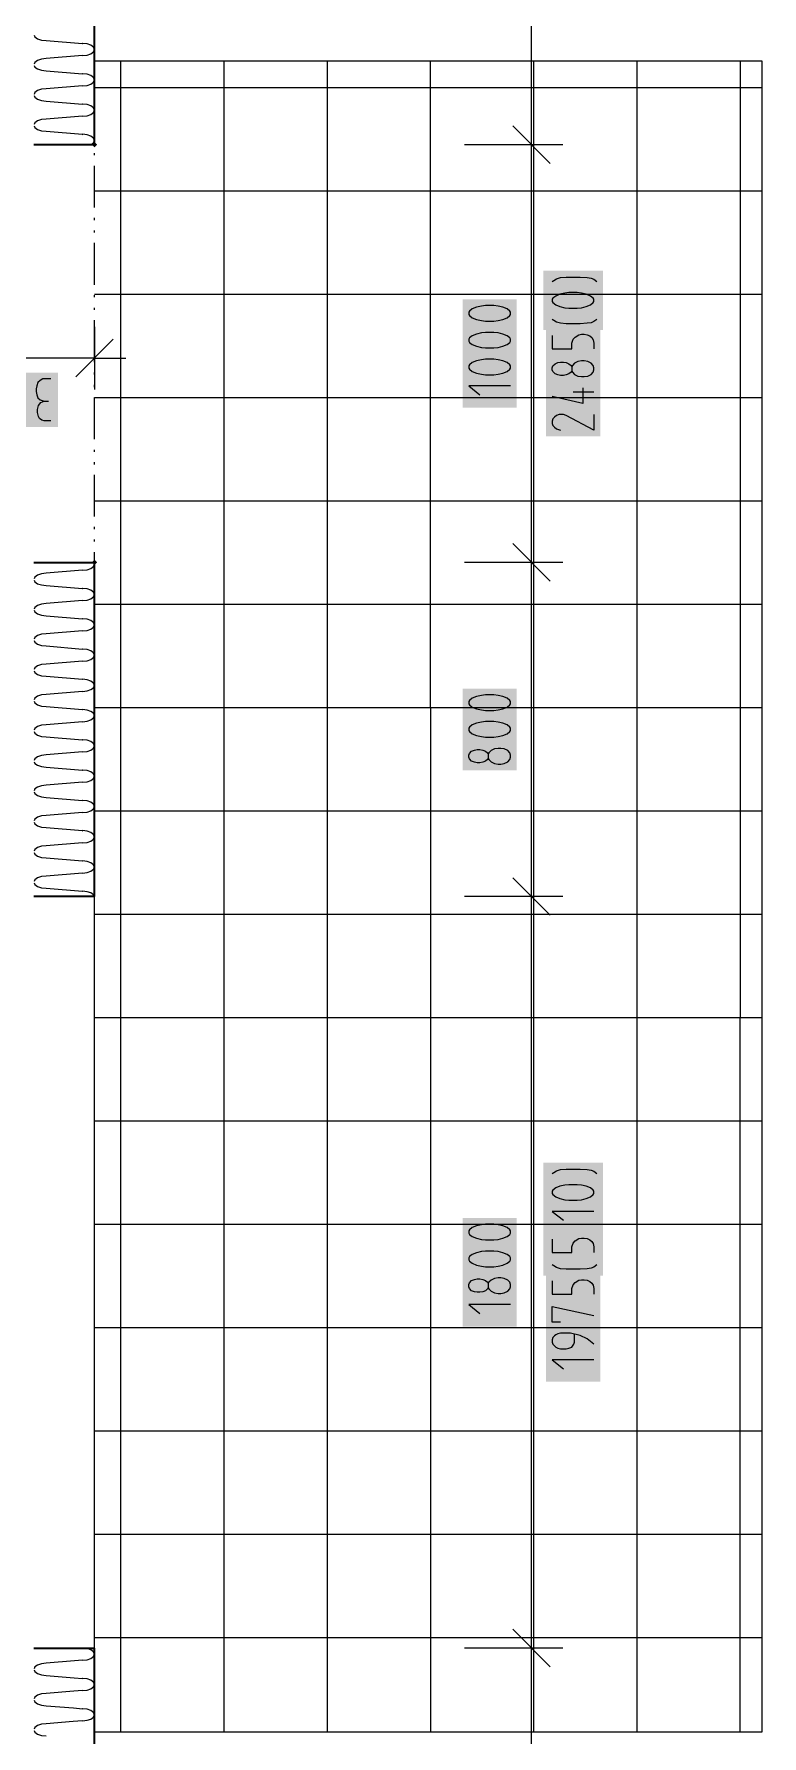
# Model space of a CAD drawing. Header units: millimetres. Extents: x 0 to 594, y 0 to 420.
# Drawn here: x 526.65 to 542.63, y 272.9 to 310.23 of the extents above; entities that cross this region are included whole.
import ezdxf

# ---------------------------------------------------------------- set-up
doc = ezdxf.new("R2010")
doc.units = ezdxf.units.MM
doc.header["$LTSCALE"] = 8
for name, color, linetype in [('PDF_Koty delkove', 7, 'Continuous'), ('PDF_Obecne 0.25', 7, 'Continuous'), ('PDF_Okna', 7, 'Continuous'), ('PDF_Srafy', 7, 'Continuous'), ('PDF_Steny sendvic', 7, 'Continuous'), ('PDF_Zatepleni', 7, 'Continuous')]:
    doc.layers.add(name, color=color, linetype=linetype)

msp = doc.modelspace()

# ---------------------------------------------------------------- linework, layer by layer
at = {"layer": 'PDF_Koty delkove', "lineweight": 18}
for points in [[(537.566, 274.825), (537.566, 291.311), (537.566, 298.638), (537.566, 307.797), (537.566, 316.956), (538.253, 316.956)], [(537.978, 307.385), (537.154, 308.209)], [(537.566, 307.797), (537.245, 307.797), (536.1, 307.797)], [(538.253, 307.797), (537.566, 307.797), (536.879, 307.797)], [(538.024, 304.798), (538.054, 304.822), (538.115, 304.859), (538.206, 304.883), (538.329, 304.896), (538.634, 304.896), (538.787, 304.883), (538.878, 304.872), (538.939, 304.847), (539, 304.798)], [(539, 303.968), (538.939, 303.919), (538.878, 303.894), (538.787, 303.882), (538.634, 303.869), (538.329, 303.869), (538.206, 303.882), (538.115, 303.907), (538.054, 303.944), (538.024, 303.968)], [(528.386, 303.531), (527.561, 302.706)], [(527.974, 303.805), (527.974, 303.118), (527.974, 302.432)], [(536.74, 303.683), (536.557, 303.683), (536.467, 303.67), (536.359, 303.646), (536.268, 303.609), (536.206, 303.561), (536.192, 303.536), (536.192, 303.488), (536.206, 303.463), (536.268, 303.414)], [(536.268, 303.414), (536.359, 303.377), (536.467, 303.352), (536.557, 303.34), (536.74, 303.34), (536.832, 303.352), (536.939, 303.377), (537.031, 303.414), (537.092, 303.463), (537.108, 303.488), (537.108, 303.536), (537.092, 303.561), (537.031, 303.609), (536.939, 303.646), (536.832, 303.67), (536.74, 303.683)], [(538.024, 303.617), (538.024, 303.324), (538.45, 303.324), (538.45, 303.446), (538.482, 303.531), (538.527, 303.58), (538.603, 303.628)], [(538.603, 303.628), (538.664, 303.641), (538.725, 303.641), (538.787, 303.628), (538.847, 303.604), (538.893, 303.567), (538.924, 303.519), (538.939, 303.446), (538.939, 303.324)], [(527.974, 303.118), (524.585, 303.118), (523.377, 303.118), (487.217, 303.118), (484.744, 303.118), (466.949, 303.118), (447.738, 303.118), (447.651, 303.118), (445.178, 303.118), (439.694, 303.118), (409.093, 303.118), (407.169, 303.118), (383.677, 303.118), (382.349, 303.118), (351.392, 303.118), (349.469, 303.118), (318.512, 303.118), (317.184, 303.118), (293.692, 303.118), (291.769, 303.118), (268.276, 303.118), (266.948, 303.118), (235.992, 303.118), (234.068, 303.118)], [(527.974, 303.118), (528.66, 303.118)], [(538.45, 302.835), (538.435, 302.811), (538.389, 302.774), (538.329, 302.75), (538.267, 302.737), (538.206, 302.737), (538.145, 302.75), (538.084, 302.774), (538.038, 302.823), (538.024, 302.86), (538.024, 302.908), (538.038, 302.945), (538.084, 302.994), (538.145, 303.018), (538.206, 303.03), (538.267, 303.03), (538.329, 303.018), (538.389, 302.994), (538.435, 302.957), (538.45, 302.933)], [(526.842, 302.661), (526.781, 302.629), (526.731, 302.584), (526.707, 302.508), (526.695, 302.446), (526.695, 302.385), (526.707, 302.309), (526.731, 302.248), (526.781, 302.203), (526.866, 302.171)], [(527.013, 302.661), (526.842, 302.661)], [(537.108, 302.509), (536.192, 302.509), (536.435, 302.313)], [(538.695, 302.468), (538.695, 302.126), (538.024, 302.274)], [(538.939, 302.371), (538.482, 302.371)], [(527.013, 301.745), (526.866, 301.745), (526.817, 301.759), (526.768, 301.79), (526.743, 301.836), (526.719, 301.927), (526.719, 301.988), (526.743, 302.08), (526.792, 302.141), (526.866, 302.171), (526.963, 302.171)], [(538.939, 301.882), (538.939, 301.54), (538.329, 301.858), (538.267, 301.882), (538.176, 301.882), (538.115, 301.858), (538.069, 301.821), (538.038, 301.785), (538.024, 301.736), (538.024, 301.687), (538.038, 301.638), (538.069, 301.602)], [(538.069, 301.602), (538.115, 301.565), (538.206, 301.54)], [(537.978, 298.226), (537.154, 299.05)], [(537.566, 298.638), (537.245, 298.638), (536.1, 298.638)], [(538.253, 298.638), (537.566, 298.638), (536.879, 298.638)], [(536.74, 295.733), (536.557, 295.733), (536.467, 295.721), (536.359, 295.697), (536.268, 295.66), (536.206, 295.612), (536.192, 295.587), (536.192, 295.538), (536.206, 295.513), (536.268, 295.465)], [(536.268, 295.465), (536.359, 295.428), (536.467, 295.403), (536.557, 295.391), (536.74, 295.391), (536.832, 295.403), (536.939, 295.428), (537.031, 295.465), (537.092, 295.513), (537.108, 295.538), (537.108, 295.587), (537.092, 295.612), (537.031, 295.66), (536.939, 295.697), (536.832, 295.721), (536.74, 295.733)], [(536.557, 294.278), (536.497, 294.254), (536.435, 294.241), (536.374, 294.241), (536.314, 294.254), (536.252, 294.278), (536.206, 294.327), (536.192, 294.364), (536.192, 294.412), (536.206, 294.449), (536.252, 294.498), (536.314, 294.522), (536.374, 294.535), (536.435, 294.535), (536.497, 294.522), (536.557, 294.498), (536.603, 294.462), (536.619, 294.437)], [(536.619, 294.339), (536.603, 294.315), (536.557, 294.278)], [(537.978, 290.899), (537.154, 291.723)], [(537.566, 291.311), (537.245, 291.311), (536.1, 291.311)], [(538.253, 291.311), (537.566, 291.311), (536.879, 291.311)], [(538.024, 285.234), (538.054, 285.259), (538.115, 285.296), (538.206, 285.32), (538.329, 285.333), (538.634, 285.333), (538.787, 285.32), (538.878, 285.308), (538.939, 285.284), (539, 285.234)], [(538.038, 284.869), (538.024, 284.844), (538.024, 284.796), (538.038, 284.771), (538.1, 284.722), (538.191, 284.686), (538.298, 284.661), (538.389, 284.648), (538.572, 284.648), (538.664, 284.661), (538.771, 284.686), (538.863, 284.722), (538.924, 284.771), (538.939, 284.796), (538.939, 284.844), (538.924, 284.869), (538.863, 284.917), (538.771, 284.954), (538.664, 284.978), (538.572, 284.99)], [(538.572, 284.99), (538.389, 284.99), (538.298, 284.978), (538.191, 284.954), (538.1, 284.917), (538.038, 284.869)], [(538.939, 284.404), (538.024, 284.404), (538.267, 284.209)], [(538.024, 283.794), (538.024, 283.501), (538.45, 283.501), (538.45, 283.623), (538.482, 283.708), (538.527, 283.757), (538.603, 283.806), (538.664, 283.818), (538.725, 283.818), (538.787, 283.806), (538.847, 283.781), (538.893, 283.745), (538.924, 283.697), (538.939, 283.623), (538.939, 283.501)], [(536.74, 283.533), (536.557, 283.533), (536.467, 283.521), (536.359, 283.497), (536.268, 283.46), (536.206, 283.412), (536.192, 283.387), (536.192, 283.338), (536.206, 283.313), (536.268, 283.265), (536.359, 283.228), (536.467, 283.203), (536.557, 283.191), (536.74, 283.191), (536.832, 283.203), (536.939, 283.228), (537.031, 283.265), (537.092, 283.313), (537.108, 283.338)], [(537.108, 283.338), (537.108, 283.387), (537.092, 283.412), (537.031, 283.46), (536.939, 283.497), (536.832, 283.521), (536.74, 283.533)], [(536.893, 282.946), (536.832, 282.946), (536.756, 282.934), (536.68, 282.898), (536.634, 282.849), (536.619, 282.824), (536.619, 282.726), (536.634, 282.702)], [(536.634, 282.702), (536.68, 282.653), (536.756, 282.616), (536.832, 282.604), (536.893, 282.604), (536.969, 282.616), (537.046, 282.653), (537.092, 282.702), (537.108, 282.751), (537.108, 282.8), (537.092, 282.849), (537.046, 282.898), (536.969, 282.934), (536.893, 282.946)], [(539, 283.232), (538.939, 283.183), (538.878, 283.159), (538.787, 283.146), (538.634, 283.134), (538.329, 283.134), (538.206, 283.146), (538.115, 283.171), (538.054, 283.208), (538.024, 283.232)], [(536.619, 282.726), (536.603, 282.702), (536.557, 282.665), (536.497, 282.641), (536.435, 282.629), (536.374, 282.629), (536.314, 282.641), (536.252, 282.665), (536.206, 282.714), (536.192, 282.751), (536.192, 282.8), (536.206, 282.836), (536.252, 282.885), (536.314, 282.91), (536.374, 282.922), (536.435, 282.922), (536.497, 282.91), (536.557, 282.885), (536.603, 282.849), (536.619, 282.824)], [(538.024, 282.881), (538.024, 282.588), (538.45, 282.588), (538.45, 282.71), (538.482, 282.795), (538.527, 282.844), (538.603, 282.893), (538.664, 282.905), (538.725, 282.905), (538.787, 282.893), (538.847, 282.869), (538.893, 282.832), (538.924, 282.784), (538.939, 282.71), (538.939, 282.588)], [(537.108, 282.359), (536.192, 282.359), (536.435, 282.164)], [(538.206, 281.977), (538.024, 281.977), (538.024, 282.319), (538.939, 282.124)], [(538.939, 281.489), (538.787, 281.611), (538.634, 281.685), (538.42, 281.733), (538.206, 281.733), (538.145, 281.721), (538.1, 281.696), (538.069, 281.672), (538.038, 281.636), (538.024, 281.586), (538.024, 281.538), (538.038, 281.489), (538.069, 281.452), (538.1, 281.428), (538.145, 281.403), (538.206, 281.391), (538.329, 281.391), (538.389, 281.403), (538.45, 281.428)], [(538.45, 281.428), (538.496, 281.489), (538.512, 281.538), (538.512, 281.709)], [(538.939, 281.147), (538.024, 281.147), (538.267, 280.952)], [(537.978, 274.413), (537.154, 275.238)], [(537.566, 219.919), (537.566, 226.788), (537.566, 238.969), (537.566, 253.486), (537.566, 260.355), (537.566, 274.825), (537.245, 274.825), (536.1, 274.825)], [(538.253, 274.825), (537.566, 274.825), (536.879, 274.825)]]:
    msp.add_lwpolyline(points, dxfattribs=at)
for points in [[(536.74, 304.27), (536.557, 304.27), (536.467, 304.257), (536.359, 304.233), (536.268, 304.196), (536.206, 304.148), (536.192, 304.123), (536.192, 304.075), (536.206, 304.05), (536.268, 304.001), (536.359, 303.965), (536.467, 303.94), (536.557, 303.927), (536.74, 303.927), (536.832, 303.94), (536.939, 303.965), (537.031, 304.001), (537.092, 304.05), (537.108, 304.075), (537.108, 304.123), (537.092, 304.148), (537.031, 304.196), (536.939, 304.233), (536.832, 304.257)], [(538.572, 304.554), (538.389, 304.554), (538.298, 304.541), (538.191, 304.517), (538.1, 304.48), (538.038, 304.432), (538.024, 304.407), (538.024, 304.359), (538.038, 304.334), (538.1, 304.285), (538.191, 304.249), (538.298, 304.224), (538.389, 304.211), (538.572, 304.211), (538.664, 304.224), (538.771, 304.249), (538.863, 304.285), (538.924, 304.334), (538.939, 304.359), (538.939, 304.407), (538.924, 304.432), (538.863, 304.48), (538.771, 304.517), (538.664, 304.541)], [(536.74, 303.096), (536.557, 303.096), (536.467, 303.083), (536.359, 303.059), (536.268, 303.022), (536.206, 302.974), (536.192, 302.949), (536.192, 302.9), (536.206, 302.875), (536.268, 302.827), (536.359, 302.79), (536.467, 302.765), (536.557, 302.753), (536.74, 302.753), (536.832, 302.765), (536.939, 302.79), (537.031, 302.827), (537.092, 302.875), (537.108, 302.9), (537.108, 302.949), (537.092, 302.974), (537.031, 303.022), (536.939, 303.059), (536.832, 303.083)], [(538.725, 303.055), (538.664, 303.055), (538.588, 303.042), (538.512, 303.006), (538.466, 302.957), (538.45, 302.933), (538.45, 302.835), (538.466, 302.811), (538.512, 302.762), (538.588, 302.725), (538.664, 302.712), (538.725, 302.712), (538.801, 302.725), (538.878, 302.762), (538.924, 302.811), (538.939, 302.86), (538.939, 302.908), (538.924, 302.957), (538.878, 303.006), (538.801, 303.042)], [(536.74, 295.146), (536.557, 295.146), (536.467, 295.134), (536.359, 295.11), (536.268, 295.073), (536.206, 295.024), (536.192, 295), (536.192, 294.951), (536.206, 294.926), (536.268, 294.878), (536.359, 294.841), (536.467, 294.816), (536.557, 294.804), (536.74, 294.804), (536.832, 294.816), (536.939, 294.841), (537.031, 294.878), (537.092, 294.926), (537.108, 294.951), (537.108, 295), (537.092, 295.024), (537.031, 295.073), (536.939, 295.11), (536.832, 295.134)], [(536.893, 294.559), (536.832, 294.559), (536.756, 294.547), (536.68, 294.511), (536.634, 294.462), (536.619, 294.437), (536.619, 294.339), (536.634, 294.315), (536.68, 294.266), (536.756, 294.229), (536.832, 294.216), (536.893, 294.216), (536.969, 294.229), (537.046, 294.266), (537.092, 294.315), (537.108, 294.364), (537.108, 294.412), (537.092, 294.462), (537.046, 294.511), (536.969, 294.547)], [(536.74, 284.121), (536.557, 284.121), (536.467, 284.108), (536.359, 284.084), (536.268, 284.047), (536.206, 283.999), (536.192, 283.974), (536.192, 283.925), (536.206, 283.9), (536.268, 283.852), (536.359, 283.815), (536.467, 283.79), (536.557, 283.778), (536.74, 283.778), (536.832, 283.79), (536.939, 283.815), (537.031, 283.852), (537.092, 283.9), (537.108, 283.925), (537.108, 283.974), (537.092, 283.999), (537.031, 284.047), (536.939, 284.084), (536.832, 284.108)]]:
    msp.add_lwpolyline(points, close=True, dxfattribs=at)
at = {"layer": 'PDF_Koty delkove', "color": 7, "lineweight": 18, "true_color": 0xffffff, "transparency": 33554559}
for points in [[(539.138, 303.732), (539.138, 305.033), (537.825, 303.732), (537.825, 305.033)], [(537.245, 302.028), (537.245, 304.407), (536.054, 302.028), (536.054, 304.407)], [(539.077, 301.403), (539.077, 303.778), (537.886, 301.403), (537.886, 303.778)], [(527.175, 302.798), (525.383, 302.798), (527.175, 301.607), (525.383, 301.607)], [(537.245, 294.079), (537.245, 295.871), (536.054, 294.079), (536.054, 295.871)], [(539.138, 282.997), (539.138, 285.47), (537.825, 282.997), (537.825, 285.47)], [(537.245, 281.879), (537.245, 284.258), (536.054, 281.879), (536.054, 284.258)], [(539.077, 280.667), (539.077, 283.042), (537.886, 280.667), (537.886, 283.042)]]:
    msp.add_solid(points, dxfattribs=at)
at = {"layer": 'PDF_Obecne 0.25', "lineweight": 25}
for points in [[(542.628, 272.992), (542.628, 309.627), (527.974, 309.627)], [(527.974, 272.992), (542.628, 272.992)]]:
    msp.add_lwpolyline(points, dxfattribs=at)
at = {"layer": 'PDF_Okna', "lineweight": 25}
msp.add_lwpolyline([(527.974, 274.825), (527.974, 291.311)], dxfattribs=at)
at = {"layer": 'PDF_Srafy', "lineweight": 9}
for points in [[(530.814, 309.627), (530.814, 309.048), (530.814, 304.515), (530.814, 299.981), (527.974, 299.981)], [(528.547, 309.627), (528.547, 306.781), (528.547, 302.248), (528.547, 297.715), (528.547, 293.181), (528.547, 288.648), (528.547, 284.114), (528.547, 279.581)], [(533.08, 309.627), (533.08, 306.781), (533.08, 302.248), (533.08, 297.715), (533.08, 293.181), (533.08, 288.648), (533.08, 284.114), (533.08, 279.581), (533.08, 275.048)], [(542.628, 295.448), (539.88, 295.448), (535.347, 295.448), (535.347, 299.981), (535.347, 304.515), (535.347, 309.048), (535.347, 309.627)], [(537.614, 309.627), (537.614, 306.781), (537.614, 302.248)], [(539.88, 309.627), (539.88, 309.048), (539.88, 304.515), (539.88, 299.981)], [(542.147, 309.627), (542.147, 306.781), (542.147, 302.248), (542.147, 297.715)], [(542.628, 309.048), (539.88, 309.048), (535.347, 309.048), (530.814, 309.048), (527.974, 309.048)], [(542.628, 306.781), (542.147, 306.781), (537.614, 306.781), (533.08, 306.781), (528.547, 306.781), (527.974, 306.781)], [(542.628, 304.515), (539.88, 304.515), (535.347, 304.515), (530.814, 304.515), (527.974, 304.515)], [(528.547, 302.248), (527.974, 302.248)], [(542.628, 302.248), (542.147, 302.248), (537.614, 302.248), (533.08, 302.248), (528.547, 302.248)], [(537.614, 302.248), (537.614, 297.715), (537.614, 293.181), (537.614, 288.648), (537.614, 284.114), (537.614, 279.581), (537.614, 275.048), (537.614, 272.992)], [(542.628, 299.981), (539.88, 299.981), (535.347, 299.981), (530.814, 299.981)], [(530.814, 299.981), (530.814, 295.448), (530.814, 290.915), (530.814, 286.381), (530.814, 281.848), (530.814, 277.314)], [(539.88, 299.981), (539.88, 295.448), (539.88, 290.915), (539.88, 286.381), (539.88, 281.848), (539.88, 277.314), (539.88, 272.992)], [(533.08, 297.715), (528.547, 297.715), (527.974, 297.715)], [(542.628, 297.715), (542.147, 297.715), (537.614, 297.715), (533.08, 297.715)], [(542.147, 297.715), (542.147, 293.181), (542.147, 288.648)], [(535.347, 295.448), (530.814, 295.448), (527.974, 295.448)], [(535.347, 295.448), (535.347, 290.915), (535.347, 286.381), (535.347, 281.848), (535.347, 277.314), (535.347, 272.992)], [(537.614, 293.181), (533.08, 293.181), (528.547, 293.181), (527.974, 293.181)], [(542.628, 293.181), (542.147, 293.181), (537.614, 293.181)], [(539.88, 290.915), (535.347, 290.915), (530.814, 290.915), (527.974, 290.915)], [(542.628, 290.915), (539.88, 290.915)], [(542.147, 272.992), (542.147, 275.048), (542.147, 279.581), (542.147, 284.114), (542.147, 288.648), (537.614, 288.648), (533.08, 288.648), (528.547, 288.648), (527.974, 288.648)], [(542.628, 288.648), (542.147, 288.648)], [(539.88, 286.381), (535.347, 286.381), (530.814, 286.381), (527.974, 286.381)], [(542.628, 286.381), (539.88, 286.381)], [(542.147, 284.114), (537.614, 284.114), (533.08, 284.114), (528.547, 284.114), (527.974, 284.114)], [(542.628, 284.114), (542.147, 284.114)], [(542.628, 281.848), (539.88, 281.848), (535.347, 281.848), (530.814, 281.848), (527.974, 281.848)], [(542.628, 279.581), (542.147, 279.581), (537.614, 279.581), (533.08, 279.581), (528.547, 279.581), (527.974, 279.581)], [(528.547, 279.581), (528.547, 275.048), (528.547, 272.992)], [(542.628, 277.314), (539.88, 277.314), (535.347, 277.314), (530.814, 277.314), (527.974, 277.314)], [(530.814, 277.314), (530.814, 272.992)], [(542.628, 275.048), (542.147, 275.048), (537.614, 275.048), (533.08, 275.048), (528.547, 275.048), (527.974, 275.048)], [(533.08, 275.048), (533.08, 272.992)]]:
    msp.add_lwpolyline(points, dxfattribs=at)
at = {"layer": 'PDF_Steny sendvic', "lineweight": 25}
for points in [[(527.974, 307.566), (527.974, 307.612)], [(527.974, 306.421), (527.974, 307.337)], [(527.974, 306.146), (527.974, 306.192)], [(527.974, 305.872), (527.974, 305.917)], [(527.974, 304.727), (527.974, 305.643)], [(527.974, 304.452), (527.974, 304.498)], [(527.974, 304.177), (527.974, 304.223)], [(527.974, 303.032), (527.974, 303.948)], [(527.974, 302.758), (527.974, 302.803)], [(527.974, 302.483), (527.974, 302.529)], [(527.974, 301.338), (527.974, 302.254)], [(527.974, 301.063), (527.974, 301.109)], [(527.974, 300.788), (527.974, 300.834)], [(527.974, 299.644), (527.974, 300.56)], [(527.974, 299.369), (527.974, 299.415)], [(527.974, 299.094), (527.974, 299.14)], [(527.974, 298.638), (527.974, 298.865)]]:
    msp.add_lwpolyline(points, dxfattribs=at)
at = {"layer": 'PDF_Steny sendvic', "lineweight": 25, "transparency": 33554559}
for points in [[(527.974, 307.74), (527.916, 307.797), (528.031, 307.797), (527.974, 307.854)], [(527.974, 298.581), (527.916, 298.638), (528.031, 298.638), (527.974, 298.696)]]:
    msp.add_solid(points, dxfattribs=at)
at = {"layer": 'PDF_Zatepleni', "lineweight": 35}
for points in [[(527.974, 307.797), (527.974, 315.628)], [(527.974, 307.797), (526.645, 307.797)], [(526.645, 298.638), (527.974, 298.638)], [(527.974, 291.311), (527.974, 298.638)], [(527.974, 291.311), (526.645, 291.311)], [(526.645, 274.825), (527.974, 274.825)], [(527.974, 260.355), (527.974, 274.825)]]:
    msp.add_lwpolyline(points, dxfattribs=at)
at = {"layer": 'PDF_Zatepleni', "lineweight": 9}
for points in [[(526.646, 310.203), (526.664, 310.166), (526.722, 310.123), (526.809, 310.094), (526.911, 310.084)], [(526.911, 310.084), (527.708, 310.018)], [(526.911, 310.084), (526.911, 310.084)], [(527.974, 309.885), (527.953, 309.936), (527.896, 309.979), (527.81, 310.008), (527.708, 310.018)], [(527.708, 309.752), (527.81, 309.763), (527.896, 309.791), (527.953, 309.834), (527.974, 309.885)], [(526.911, 309.687), (526.809, 309.677), (526.722, 309.648), (526.664, 309.604), (526.646, 309.567)], [(526.646, 309.539), (526.664, 309.502), (526.722, 309.459), (526.809, 309.43), (526.911, 309.42)], [(527.708, 309.752), (526.911, 309.687)], [(526.911, 309.42), (527.708, 309.354)], [(526.911, 309.42), (526.911, 309.42)], [(527.708, 309.088), (526.911, 309.023)], [(527.974, 309.221), (527.953, 309.272), (527.896, 309.315), (527.81, 309.344), (527.708, 309.354)], [(527.708, 309.088), (527.81, 309.099), (527.896, 309.127), (527.953, 309.17), (527.974, 309.221)], [(526.722, 308.984), (526.664, 308.94), (526.646, 308.903)], [(526.646, 308.875), (526.664, 308.838), (526.722, 308.795), (526.809, 308.766), (526.911, 308.756)], [(526.911, 309.023), (526.809, 309.013), (526.722, 308.984)], [(526.911, 308.756), (527.708, 308.69)], [(526.911, 308.756), (526.911, 308.756)], [(527.974, 308.557), (527.953, 308.608), (527.896, 308.651), (527.81, 308.68), (527.708, 308.69)], [(526.911, 308.359), (526.809, 308.349), (526.722, 308.32), (526.664, 308.276), (526.646, 308.239)], [(527.708, 308.424), (526.911, 308.359)], [(527.708, 308.424), (527.81, 308.435), (527.896, 308.463), (527.953, 308.506), (527.974, 308.557)], [(526.646, 308.211), (526.664, 308.174), (526.722, 308.131), (526.809, 308.102), (526.911, 308.092)], [(526.911, 308.092), (527.708, 308.026)], [(526.911, 308.092), (526.911, 308.092)], [(527.974, 307.893), (527.953, 307.944), (527.896, 307.987), (527.81, 308.016), (527.708, 308.026)], [(527.889, 307.797), (527.896, 307.799), (527.953, 307.842), (527.974, 307.893)], [(527.974, 298.597), (527.957, 298.638)], [(526.911, 298.399), (526.809, 298.388), (526.722, 298.359), (526.664, 298.316), (526.646, 298.279)], [(526.646, 298.251), (526.664, 298.214), (526.722, 298.171), (526.809, 298.142), (526.911, 298.132)], [(527.708, 298.464), (526.911, 298.399)], [(527.708, 298.464), (527.81, 298.474), (527.896, 298.503), (527.953, 298.546)], [(527.953, 298.546), (527.974, 298.597)], [(526.911, 298.132), (527.708, 298.066)], [(526.911, 298.132), (526.911, 298.132)], [(527.974, 297.933), (527.953, 297.984), (527.896, 298.027), (527.81, 298.056), (527.708, 298.066)], [(527.708, 297.8), (527.81, 297.81), (527.896, 297.839), (527.953, 297.882), (527.974, 297.933)], [(526.911, 297.735), (526.809, 297.724), (526.722, 297.695), (526.664, 297.652), (526.646, 297.615)], [(526.646, 297.587), (526.664, 297.55), (526.722, 297.507), (526.809, 297.478), (526.911, 297.468)], [(527.708, 297.8), (526.911, 297.735)], [(526.911, 297.468), (527.708, 297.402)], [(526.911, 297.468), (526.911, 297.468)], [(527.708, 297.136), (526.911, 297.071)], [(527.974, 297.269), (527.953, 297.32), (527.896, 297.363), (527.81, 297.392), (527.708, 297.402)], [(527.708, 297.136), (527.81, 297.146), (527.896, 297.175), (527.953, 297.218), (527.974, 297.269)], [(526.911, 297.071), (526.809, 297.06), (526.722, 297.031), (526.664, 296.988), (526.646, 296.951)], [(526.646, 296.923), (526.664, 296.886), (526.722, 296.843), (526.809, 296.814), (526.911, 296.804)], [(526.911, 296.804), (527.708, 296.738)], [(526.911, 296.804), (526.911, 296.804)], [(526.911, 296.407), (526.809, 296.396), (526.722, 296.367), (526.664, 296.324), (526.646, 296.287)], [(527.708, 296.472), (526.911, 296.407)], [(527.974, 296.605), (527.953, 296.656), (527.896, 296.699), (527.81, 296.728), (527.708, 296.738)], [(527.708, 296.472), (527.81, 296.482), (527.896, 296.511), (527.953, 296.554), (527.974, 296.605)], [(526.646, 296.259), (526.664, 296.222), (526.722, 296.179), (526.809, 296.15), (526.911, 296.14)], [(526.911, 296.14), (527.708, 296.074)], [(526.911, 296.14), (526.911, 296.14)], [(527.974, 295.941), (527.953, 295.992), (527.896, 296.035), (527.81, 296.064), (527.708, 296.074)], [(526.911, 295.743), (526.809, 295.732), (526.722, 295.703), (526.664, 295.66), (526.646, 295.623)], [(527.708, 295.808), (526.911, 295.743)], [(527.708, 295.808), (527.81, 295.818), (527.896, 295.847), (527.953, 295.89), (527.974, 295.941)], [(526.646, 295.595), (526.664, 295.558), (526.722, 295.515), (526.809, 295.486), (526.911, 295.476)], [(526.911, 295.476), (527.708, 295.41)], [(526.911, 295.476), (526.911, 295.476)], [(527.974, 295.277), (527.953, 295.328), (527.896, 295.371), (527.81, 295.4), (527.708, 295.41)], [(527.708, 295.144), (527.81, 295.154), (527.896, 295.183), (527.953, 295.226), (527.974, 295.277)], [(526.911, 295.078), (526.809, 295.068), (526.722, 295.039), (526.664, 294.996), (526.646, 294.959)], [(526.646, 294.931), (526.664, 294.894), (526.722, 294.851), (526.809, 294.822), (526.911, 294.812)], [(527.708, 295.144), (526.911, 295.078)], [(526.911, 294.812), (527.708, 294.746)], [(526.911, 294.812), (526.911, 294.812)], [(527.896, 294.707), (527.81, 294.736), (527.708, 294.746)], [(527.708, 294.48), (527.81, 294.49), (527.896, 294.519), (527.953, 294.562), (527.974, 294.613)], [(527.974, 294.613), (527.953, 294.664), (527.896, 294.707)], [(526.911, 294.414), (526.809, 294.404), (526.722, 294.375), (526.664, 294.332), (526.646, 294.295)], [(526.646, 294.267), (526.664, 294.23), (526.722, 294.187), (526.809, 294.158), (526.911, 294.148)], [(527.708, 294.48), (526.911, 294.414)], [(526.911, 294.148), (527.708, 294.082)], [(526.911, 294.148), (526.911, 294.148)], [(527.708, 293.816), (526.911, 293.75)], [(527.974, 293.949), (527.953, 294), (527.896, 294.043), (527.81, 294.072), (527.708, 294.082)], [(527.708, 293.816), (527.81, 293.826), (527.896, 293.855), (527.953, 293.898), (527.974, 293.949)], [(526.911, 293.75), (526.809, 293.74), (526.722, 293.711), (526.664, 293.668), (526.646, 293.631)], [(526.646, 293.603), (526.664, 293.566), (526.722, 293.523), (526.809, 293.494), (526.911, 293.484)], [(526.911, 293.484), (527.708, 293.418)], [(526.911, 293.484), (526.911, 293.484)], [(527.974, 293.285), (527.953, 293.336), (527.896, 293.379), (527.81, 293.408), (527.708, 293.418)], [(526.911, 293.086), (526.809, 293.076), (526.722, 293.047), (526.664, 293.004), (526.646, 292.967)], [(527.708, 293.152), (526.911, 293.086)], [(527.708, 293.152), (527.81, 293.162), (527.896, 293.191), (527.953, 293.234), (527.974, 293.285)], [(526.646, 292.939), (526.664, 292.902), (526.722, 292.859), (526.809, 292.83), (526.911, 292.82)], [(526.911, 292.82), (527.708, 292.754)], [(526.911, 292.82), (526.911, 292.82)], [(527.974, 292.621), (527.953, 292.672), (527.896, 292.715), (527.81, 292.744), (527.708, 292.754)], [(526.911, 292.422), (526.809, 292.412), (526.722, 292.383), (526.664, 292.34), (526.646, 292.303)], [(526.646, 292.275), (526.664, 292.238), (526.722, 292.195), (526.809, 292.166), (526.911, 292.156)], [(527.708, 292.488), (526.911, 292.422)], [(527.708, 292.488), (527.81, 292.498), (527.896, 292.527), (527.953, 292.57), (527.974, 292.621)], [(526.911, 292.156), (527.708, 292.09)], [(526.911, 292.156), (526.911, 292.156)], [(527.974, 291.957), (527.953, 292.008), (527.896, 292.051), (527.81, 292.08), (527.708, 292.09)], [(527.708, 291.824), (527.81, 291.834), (527.896, 291.863), (527.953, 291.906), (527.974, 291.957)], [(526.911, 291.758), (526.809, 291.748), (526.722, 291.719), (526.664, 291.676), (526.646, 291.639)], [(526.646, 291.611), (526.664, 291.574), (526.722, 291.531), (526.809, 291.502), (526.911, 291.492)], [(527.708, 291.824), (526.911, 291.758)], [(526.911, 291.492), (527.708, 291.426)], [(526.911, 291.492), (526.911, 291.492)], [(527.966, 291.311), (527.953, 291.344), (527.896, 291.387), (527.81, 291.416), (527.708, 291.426)], [(527.708, 274.56), (527.81, 274.57), (527.896, 274.599), (527.953, 274.642), (527.974, 274.693), (527.953, 274.743), (527.896, 274.787), (527.81, 274.815), (527.708, 274.825)], [(526.911, 274.494), (526.809, 274.484), (526.722, 274.455), (526.664, 274.412), (526.646, 274.375)], [(527.708, 274.56), (527.537, 274.546), (526.911, 274.494)], [(526.646, 274.347), (526.664, 274.31), (526.722, 274.266), (526.809, 274.237), (526.911, 274.227)], [(526.911, 274.227), (527.527, 274.176), (527.708, 274.161)], [(526.911, 274.227), (526.911, 274.227)], [(527.708, 273.896), (527.81, 273.906), (527.896, 273.935), (527.953, 273.978), (527.974, 274.029), (527.953, 274.079), (527.896, 274.123), (527.81, 274.151), (527.708, 274.161)], [(526.911, 273.83), (526.809, 273.82), (526.722, 273.791), (526.664, 273.748), (526.646, 273.711)], [(526.646, 273.683), (526.664, 273.646), (526.722, 273.602), (526.809, 273.573), (526.911, 273.563)], [(527.708, 273.896), (527.52, 273.88), (526.911, 273.83)], [(526.911, 273.563), (527.51, 273.514), (527.708, 273.497)], [(526.911, 273.563), (526.911, 273.563)], [(527.708, 273.232), (527.502, 273.215), (526.911, 273.166)], [(527.974, 273.365), (527.953, 273.415), (527.896, 273.459), (527.81, 273.487), (527.708, 273.497)], [(527.708, 273.232), (527.81, 273.242)], [(527.81, 273.242), (527.896, 273.271), (527.953, 273.314), (527.974, 273.365)], [(526.911, 273.166), (526.809, 273.156), (526.722, 273.127), (526.664, 273.084), (526.646, 273.047)], [(526.646, 273.019), (526.664, 272.982), (526.722, 272.938), (526.809, 272.909), (526.911, 272.899)], [(526.911, 272.899), (526.911, 272.899)]]:
    msp.add_lwpolyline(points, dxfattribs=at)
at = {"layer": 'PDF_Zatepleni', "lineweight": 9, "transparency": 33554559}
for points in [[(527.708, 309.997), (527.687, 310.018), (527.729, 310.018), (527.708, 310.039)], [(527.708, 309.333), (527.687, 309.354), (527.729, 309.354), (527.708, 309.375)], [(527.708, 308.669), (527.687, 308.69), (527.729, 308.69), (527.708, 308.711)], [(527.708, 308.005), (527.687, 308.026), (527.729, 308.026), (527.708, 308.047)], [(527.708, 298.045), (527.687, 298.066), (527.729, 298.066), (527.708, 298.086)], [(527.708, 297.381), (527.687, 297.402), (527.729, 297.402), (527.708, 297.422)], [(527.708, 296.717), (527.687, 296.738), (527.729, 296.738), (527.708, 296.758)], [(527.708, 296.053), (527.687, 296.074), (527.729, 296.074), (527.708, 296.094)], [(527.708, 295.389), (527.687, 295.41), (527.729, 295.41), (527.708, 295.43)], [(527.708, 294.725), (527.687, 294.746), (527.729, 294.746), (527.708, 294.766)], [(527.708, 294.061), (527.687, 294.082), (527.729, 294.082), (527.708, 294.102)], [(527.708, 293.397), (527.687, 293.418), (527.729, 293.418), (527.708, 293.438)], [(527.708, 292.733), (527.687, 292.754), (527.729, 292.754), (527.708, 292.774)], [(527.708, 292.069), (527.687, 292.09), (527.729, 292.09), (527.708, 292.11)], [(527.708, 291.405), (527.687, 291.426), (527.729, 291.426), (527.708, 291.446)], [(527.708, 274.805), (527.687, 274.825), (527.729, 274.825)], [(527.708, 274.141), (527.687, 274.161), (527.729, 274.161), (527.708, 274.182)], [(527.708, 273.477), (527.687, 273.497), (527.729, 273.497), (527.708, 273.518)]]:
    msp.add_solid(points, dxfattribs=at)

doc.saveas('drawing.dxf')
